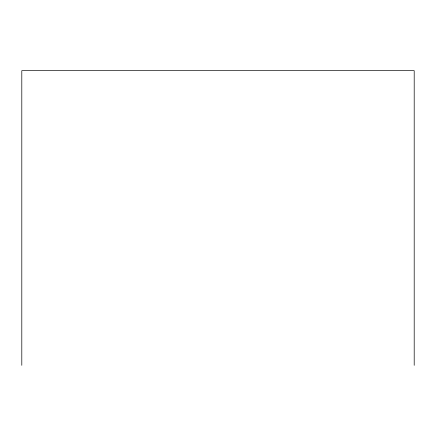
<?xml version="1.0" encoding="UTF-8"?>
<svg xmlns="http://www.w3.org/2000/svg" width="436" height="436" viewBox="0 0 436 436"><rect width="100%" height="100%" fill="white"/><g stroke="black" fill="none" stroke-linecap="round" stroke-linejoin="round"><path stroke-width="0.65" d="M414.2 365.324L414.2 70.676L21.8 70.676L21.8 365.324"/></g></svg>
